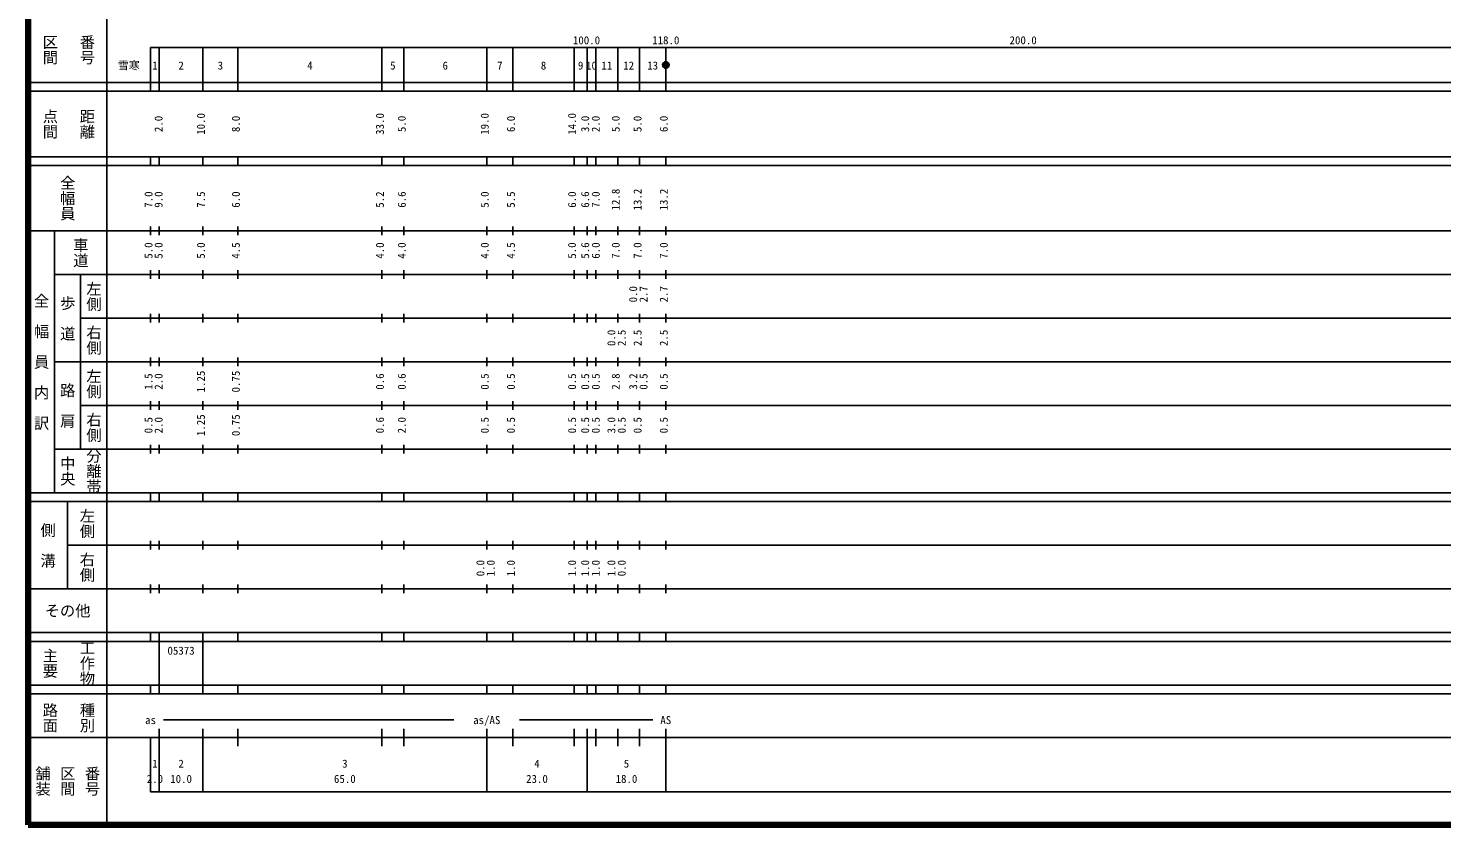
# Model space of a CAD drawing. Units: millimetres on the paper, enlarged 1000 times. Extents: x 40000 to 680000, y 20000 to 380000.
# Drawn here: x 40000 to 363711, y 20000 to 202409 of the extents above; entities that cross this region are included whole.
import ezdxf
from ezdxf.enums import TextEntityAlignment as Align

# ---------------------------------------------------------------- set-up
doc = ezdxf.new("R2010")
doc.units = ezdxf.units.MM
doc.header["$LTSCALE"] = 1000
doc.layers.add('M-TTL', color=2, linetype='Continuous', lineweight=140)
doc.layers.add('M-TTL-BAND', color=7, linetype='Continuous', lineweight=25)
doc.styles.add('@ＭＳ ゴシック', font='')
doc.styles.add('ＭＳ ゴシック', font='')
doc.styles.get('@ＭＳ ゴシック').set_extended_font_data('@MS Gothic')
doc.styles.get('ＭＳ ゴシック').set_extended_font_data('MS Gothic')

msp = doc.modelspace()

# ---------------------------------------------------------------- hatches: boundary and pattern name
at = {"layer": 'M-TTL-BAND'}
msp.add_hatch(color=256, dxfattribs=at).paths.add_polyline_path([(186750, 194000, 1), (185250, 194000, 1)])

# ---------------------------------------------------------------- linework, layer by layer
at = {"layer": 'M-TTL'}
for p, q in [((40000, 380000), (40000, 20000)), ((40000, 20000), (680000, 20000))]:
    msp.add_line(p, q, dxfattribs=at)
at = {"layer": 'M-TTL-BAND'}
for p, q in [((58000, 370000), (58000, 20000)), ((68000, 198000), (579000, 198000)), ((68000, 198000), (68000, 188000)), ((70000, 188000), (70000, 198000)), ((80000, 188000), (80000, 198000)), ((88000, 188000), (88000, 198000)), ((121000, 188000), (121000, 198000)), ((126000, 188000), (126000, 198000)), ((145000, 188000), (145000, 198000)), ((151000, 188000), (151000, 198000)), ((165000, 188000), (165000, 198000)), ((168000, 188000), (168000, 198000)), ((170000, 188000), (170000, 198000)), ((175000, 188000), (175000, 198000)), ((180000, 188000), (180000, 198000)), ((186000, 188000), (186000, 198000)), ((40000, 190000), (579000, 190000)), ((40000, 188000), (579000, 188000)), ((40000, 173000), (579000, 173000)), ((68000, 171000), (68000, 173000)), ((70000, 171000), (70000, 173000)), ((80000, 171000), (80000, 173000)), ((88000, 171000), (88000, 173000)), ((121000, 171000), (121000, 173000)), ((126000, 171000), (126000, 173000)), ((145000, 171000), (145000, 173000)), ((151000, 171000), (151000, 173000)), ((165000, 171000), (165000, 173000)), ((168000, 171000), (168000, 173000)), ((170000, 171000), (170000, 173000)), ((175000, 171000), (175000, 173000)), ((180000, 171000), (180000, 173000)), ((186000, 171000), (186000, 173000)), ((40000, 171000), (579000, 171000)), ((40000, 156000), (579000, 156000)), ((46000, 96000), (46000, 156000)), ((68000, 155000), (68000, 157000)), ((70000, 155000), (70000, 157000)), ((80000, 155000), (80000, 157000)), ((88000, 155000), (88000, 157000)), ((121000, 155000), (121000, 157000)), ((126000, 155000), (126000, 157000)), ((145000, 155000), (145000, 157000)), ((151000, 155000), (151000, 157000)), ((165000, 155000), (165000, 157000)), ((168000, 155000), (168000, 157000)), ((170000, 155000), (170000, 157000)), ((175000, 155000), (175000, 157000)), ((180000, 155000), (180000, 157000)), ((186000, 155000), (186000, 157000)), ((46000, 146000), (579000, 146000)), ((52000, 146000), (52000, 106000)), ((68000, 145000), (68000, 147000)), ((70000, 145000), (70000, 147000)), ((80000, 145000), (80000, 147000)), ((88000, 145000), (88000, 147000)), ((121000, 145000), (121000, 147000)), ((126000, 145000), (126000, 147000)), ((145000, 145000), (145000, 147000)), ((151000, 145000), (151000, 147000)), ((165000, 145000), (165000, 147000)), ((168000, 145000), (168000, 147000)), ((170000, 145000), (170000, 147000)), ((175000, 145000), (175000, 147000)), ((180000, 145000), (180000, 147000)), ((186000, 145000), (186000, 147000)), ((52000, 136000), (579000, 136000)), ((68000, 135000), (68000, 137000)), ((70000, 135000), (70000, 137000)), ((80000, 135000), (80000, 137000)), ((88000, 135000), (88000, 137000)), ((121000, 135000), (121000, 137000)), ((126000, 135000), (126000, 137000)), ((145000, 135000), (145000, 137000)), ((151000, 135000), (151000, 137000)), ((165000, 135000), (165000, 137000)), ((168000, 135000), (168000, 137000)), ((170000, 135000), (170000, 137000)), ((175000, 135000), (175000, 137000)), ((180000, 135000), (180000, 137000)), ((186000, 135000), (186000, 137000)), ((68000, 125000), (68000, 127000)), ((70000, 125000), (70000, 127000)), ((80000, 125000), (80000, 127000)), ((88000, 125000), (88000, 127000)), ((121000, 125000), (121000, 127000)), ((126000, 125000), (126000, 127000)), ((145000, 125000), (145000, 127000)), ((151000, 125000), (151000, 127000)), ((165000, 125000), (165000, 127000)), ((168000, 125000), (168000, 127000)), ((170000, 125000), (170000, 127000)), ((175000, 125000), (175000, 127000)), ((180000, 125000), (180000, 127000)), ((186000, 125000), (186000, 127000)), ((46000, 126000), (579000, 126000)), ((68000, 115000), (68000, 117000)), ((70000, 115000), (70000, 117000)), ((80000, 115000), (80000, 117000)), ((88000, 115000), (88000, 117000)), ((121000, 115000), (121000, 117000)), ((126000, 115000), (126000, 117000)), ((145000, 115000), (145000, 117000)), ((151000, 115000), (151000, 117000)), ((165000, 115000), (165000, 117000)), ((168000, 115000), (168000, 117000)), ((170000, 115000), (170000, 117000)), ((175000, 115000), (175000, 117000)), ((180000, 115000), (180000, 117000)), ((186000, 115000), (186000, 117000)), ((52000, 116000), (579000, 116000)), ((68000, 105000), (68000, 107000)), ((70000, 105000), (70000, 107000)), ((80000, 105000), (80000, 107000)), ((88000, 105000), (88000, 107000)), ((121000, 105000), (121000, 107000)), ((126000, 105000), (126000, 107000)), ((145000, 105000), (145000, 107000)), ((151000, 105000), (151000, 107000)), ((165000, 105000), (165000, 107000)), ((168000, 105000), (168000, 107000)), ((170000, 105000), (170000, 107000)), ((175000, 105000), (175000, 107000)), ((180000, 105000), (180000, 107000)), ((186000, 105000), (186000, 107000)), ((46000, 106000), (579000, 106000)), ((40000, 96000), (579000, 96000)), ((40000, 94000), (579000, 94000)), ((49000, 94000), (49000, 74000)), ((68000, 94000), (68000, 96000)), ((70000, 94000), (70000, 96000)), ((80000, 94000), (80000, 96000)), ((88000, 94000), (88000, 96000)), ((121000, 94000), (121000, 96000)), ((126000, 94000), (126000, 96000)), ((145000, 94000), (145000, 96000)), ((151000, 94000), (151000, 96000)), ((165000, 94000), (165000, 96000)), ((168000, 94000), (168000, 96000)), ((170000, 94000), (170000, 96000)), ((175000, 94000), (175000, 96000)), ((180000, 94000), (180000, 96000)), ((186000, 94000), (186000, 96000)), ((68000, 83000), (68000, 85000)), ((70000, 83000), (70000, 85000)), ((80000, 83000), (80000, 85000)), ((88000, 83000), (88000, 85000)), ((121000, 83000), (121000, 85000)), ((126000, 83000), (126000, 85000)), ((145000, 83000), (145000, 85000)), ((151000, 83000), (151000, 85000)), ((165000, 83000), (165000, 85000)), ((168000, 83000), (168000, 85000)), ((170000, 83000), (170000, 85000)), ((175000, 83000), (175000, 85000)), ((180000, 83000), (180000, 85000)), ((186000, 83000), (186000, 85000)), ((49000, 84000), (579000, 84000)), ((68000, 73000), (68000, 75000)), ((70000, 73000), (70000, 75000)), ((80000, 73000), (80000, 75000)), ((88000, 73000), (88000, 75000)), ((121000, 73000), (121000, 75000)), ((126000, 73000), (126000, 75000)), ((145000, 73000), (145000, 75000)), ((151000, 73000), (151000, 75000)), ((165000, 73000), (165000, 75000)), ((168000, 73000), (168000, 75000)), ((170000, 73000), (170000, 75000)), ((175000, 73000), (175000, 75000)), ((180000, 73000), (180000, 75000)), ((186000, 73000), (186000, 75000)), ((40000, 74000), (579000, 74000)), ((40000, 64000), (579000, 64000)), ((40000, 62000), (579000, 62000)), ((68000, 62000), (68000, 64000)), ((70000, 62000), (70000, 64000)), ((70000, 52000), (70000, 62000)), ((80000, 62000), (80000, 64000)), ((80000, 52000), (80000, 62000)), ((88000, 62000), (88000, 64000)), ((121000, 62000), (121000, 64000)), ((126000, 62000), (126000, 64000)), ((145000, 62000), (145000, 64000)), ((151000, 62000), (151000, 64000)), ((165000, 62000), (165000, 64000)), ((168000, 62000), (168000, 64000)), ((170000, 62000), (170000, 64000)), ((175000, 62000), (175000, 64000)), ((180000, 62000), (180000, 64000)), ((186000, 62000), (186000, 64000)), ((40000, 52000), (579000, 52000)), ((68000, 50000), (68000, 52000)), ((70000, 50000), (70000, 52000)), ((80000, 50000), (80000, 52000)), ((88000, 50000), (88000, 52000)), ((121000, 50000), (121000, 52000)), ((126000, 50000), (126000, 52000)), ((145000, 50000), (145000, 52000)), ((151000, 50000), (151000, 52000)), ((165000, 50000), (165000, 52000)), ((168000, 50000), (168000, 52000)), ((170000, 50000), (170000, 52000)), ((175000, 50000), (175000, 52000)), ((180000, 50000), (180000, 52000)), ((186000, 50000), (186000, 52000)), ((40000, 50000), (579000, 50000)), ((71000, 44000), (137500, 44000)), ((152500, 44000), (183000, 44000)), ((40000, 40000), (579000, 40000)), ((68000, 40000), (68000, 27500)), ((70000, 27500), (70000, 42000)), ((80000, 27500), (80000, 42000)), ((88000, 38000), (88000, 42000)), ((121000, 38000), (121000, 42000)), ((126000, 38000), (126000, 42000)), ((145000, 27500), (145000, 42000)), ((151000, 38000), (151000, 42000)), ((165000, 38000), (165000, 42000)), ((168000, 27500), (168000, 42000)), ((170000, 38000), (170000, 42000)), ((175000, 38000), (175000, 42000)), ((180000, 38000), (180000, 42000)), ((186000, 27500), (186000, 42000)), ((68000, 27500), (579000, 27500))]:
    msp.add_line(p, q, dxfattribs=at)
msp.add_lwpolyline([(186750, 194000, 1), (185250, 194000, 1)], format="xyb", close=True, dxfattribs=at)

# ---------------------------------------------------------------- texts
at = {"layer": 'M-TTL-BAND', "style": '@ＭＳ ゴシック'}
for s, p in [('番号', (53500, 197500)), ('区間', (45000, 197500)), ('点間', (45000, 180500)), ('距離', (53500, 180500)), ('全幅員', (49000, 163500)), ('車道', (52000, 151000)), ('左側', (55000, 141000)), ('全\u3000幅\u3000員\u3000内\u3000訳', (43000, 126000)), ('歩\u3000道', (49000, 136000)), ('右側', (55000, 131000)), ('左側', (55000, 121000)), ('路\u3000肩', (49000, 116000)), ('右側', (55000, 111000)), ('中央', (49000, 101000)), ('分離帯', (55000, 101000)), ('左側', (53500, 89000)), ('側\u3000溝', (44500, 84000)), ('右側', (53500, 79000)), ('工作物', (53500, 57000)), ('主要', (45000, 57000)), ('路面', (45000, 44500)), ('種別', (53500, 44500)), ('舗装', (43333, 30000)), ('区間', (49000, 30000)), ('番号', (54667, 30000))]:
    msp.add_text(s, height=2566, rotation=270, dxfattribs=at).set_placement(p, align=Align.MIDDLE_CENTER)
at = {"layer": 'M-TTL-BAND', "style": 'ＭＳ ゴシック'}
for s, p in [('100.0', (167844, 198195)), ('118.0', (186000, 198195)), ('200.0', (267844, 198195)), ('雪寒', (63017, 192405)), ('1', (69000, 192405)), ('2', (75000, 192405)), ('3', (84000, 192405)), ('4', (104500, 192405)), ('5', (123500, 192405)), ('6', (135500, 192405)), ('7', (148000, 192405)), ('8', (158000, 192405)), ('9', (166500, 192405)), ('10', (169000, 192405)), ('11', (172500, 192405)), ('12', (177500, 192405)), ('13', (183000, 192405)), ('as', (68000, 42500)), ('as/AS', (145000, 42500)), ('AS', (186000, 42500)), ('1', (69000, 32523)), ('2', (75000, 32523)), ('3', (112500, 32523)), ('4', (156500, 32523)), ('5', (177000, 32523)), ('2.0', (69000, 29033)), ('10.0', (75000, 29033)), ('65.0', (112500, 29033)), ('23.0', (156500, 29033)), ('18.0', (177000, 29033))]:
    msp.add_text(s, height=1833, dxfattribs=at).set_placement(p, align=Align.BOTTOM_CENTER)
for s, p in [('2.0', (71304, 180500)), ('10.0', (81000, 180500)), ('8.0', (89000, 180500)), ('33.0', (122000, 180500)), ('5.0', (127000, 180500)), ('19.0', (146000, 180500)), ('6.0', (152000, 180500)), ('14.0', (166000, 180500)), ('3.0', (169000, 180500)), ('2.0', (171425, 180500)), ('5.0', (176000, 180500)), ('5.0', (181000, 180500)), ('6.0', (187000, 180500)), ('12.8', (176000, 163174)), ('13.2', (181000, 163174)), ('13.2', (187000, 163174)), ('7.0', (69000, 163174)), ('9.0', (71304, 163174)), ('7.5', (81000, 163174)), ('6.0', (89000, 163174)), ('5.2', (122000, 163174)), ('6.6', (127000, 163174)), ('5.0', (146000, 163174)), ('5.5', (152000, 163174)), ('6.0', (166000, 163174)), ('6.6', (169000, 163174)), ('7.0', (171425, 163174)), ('5.0', (69000, 151500)), ('5.0', (71304, 151500)), ('5.0', (81000, 151500)), ('4.5', (89000, 151500)), ('4.0', (122000, 151500)), ('4.0', (127000, 151500)), ('4.0', (146000, 151500)), ('4.5', (152000, 151500)), ('5.0', (166000, 151500)), ('5.6', (169000, 151500)), ('6.0', (171425, 151500)), ('7.0', (176000, 151500)), ('7.0', (181000, 151500)), ('7.0', (187000, 151500)), ('0.0', (180000, 141500)), ('2.7', (182370, 141500)), ('2.7', (187000, 141500)), ('0.0', (175000, 131500)), ('2.5', (177370, 131500)), ('2.5', (181000, 131500)), ('2.5', (187000, 131500)), ('1.5', (69000, 121500)), ('2.0', (71304, 121500)), ('1.25', (81000, 121500)), ('0.75', (89000, 121500)), ('0.6', (122000, 121500)), ('0.6', (127000, 121500)), ('0.5', (146000, 121500)), ('0.5', (152000, 121500)), ('0.5', (166000, 121500)), ('0.5', (169000, 121500)), ('0.5', (171425, 121500)), ('2.8', (176000, 121500)), ('3.2', (180000, 121500)), ('0.5', (182370, 121500)), ('0.5', (187000, 121500)), ('1.25', (81000, 111500)), ('0.75', (89000, 111500)), ('0.5', (69000, 111500)), ('2.0', (71304, 111500)), ('0.6', (122000, 111500)), ('2.0', (127000, 111500)), ('0.5', (146000, 111500)), ('0.5', (152000, 111500)), ('0.5', (166000, 111500)), ('0.5', (169000, 111500)), ('0.5', (171425, 111500)), ('3.0', (175000, 111500)), ('0.5', (177370, 111500)), ('0.5', (181000, 111500)), ('0.5', (187000, 111500)), ('0.0', (145000, 78764)), ('1.0', (147370, 78764)), ('1.0', (152000, 78764)), ('1.0', (166000, 78764)), ('1.0', (169000, 78764)), ('1.0', (171425, 78764)), ('1.0', (175000, 78764)), ('0.0', (177370, 78764))]:
    msp.add_text(s, height=1833, rotation=90, dxfattribs=at).set_placement(p, align=Align.BOTTOM_CENTER)
msp.add_text('その他', height=2566, dxfattribs=at).set_placement((49000, 69000), align=Align.MIDDLE_CENTER)
msp.add_text('05373', height=1833, dxfattribs=at).set_placement((71875, 58405), align=Align.BOTTOM_LEFT)

doc.saveas('drawing.dxf')
